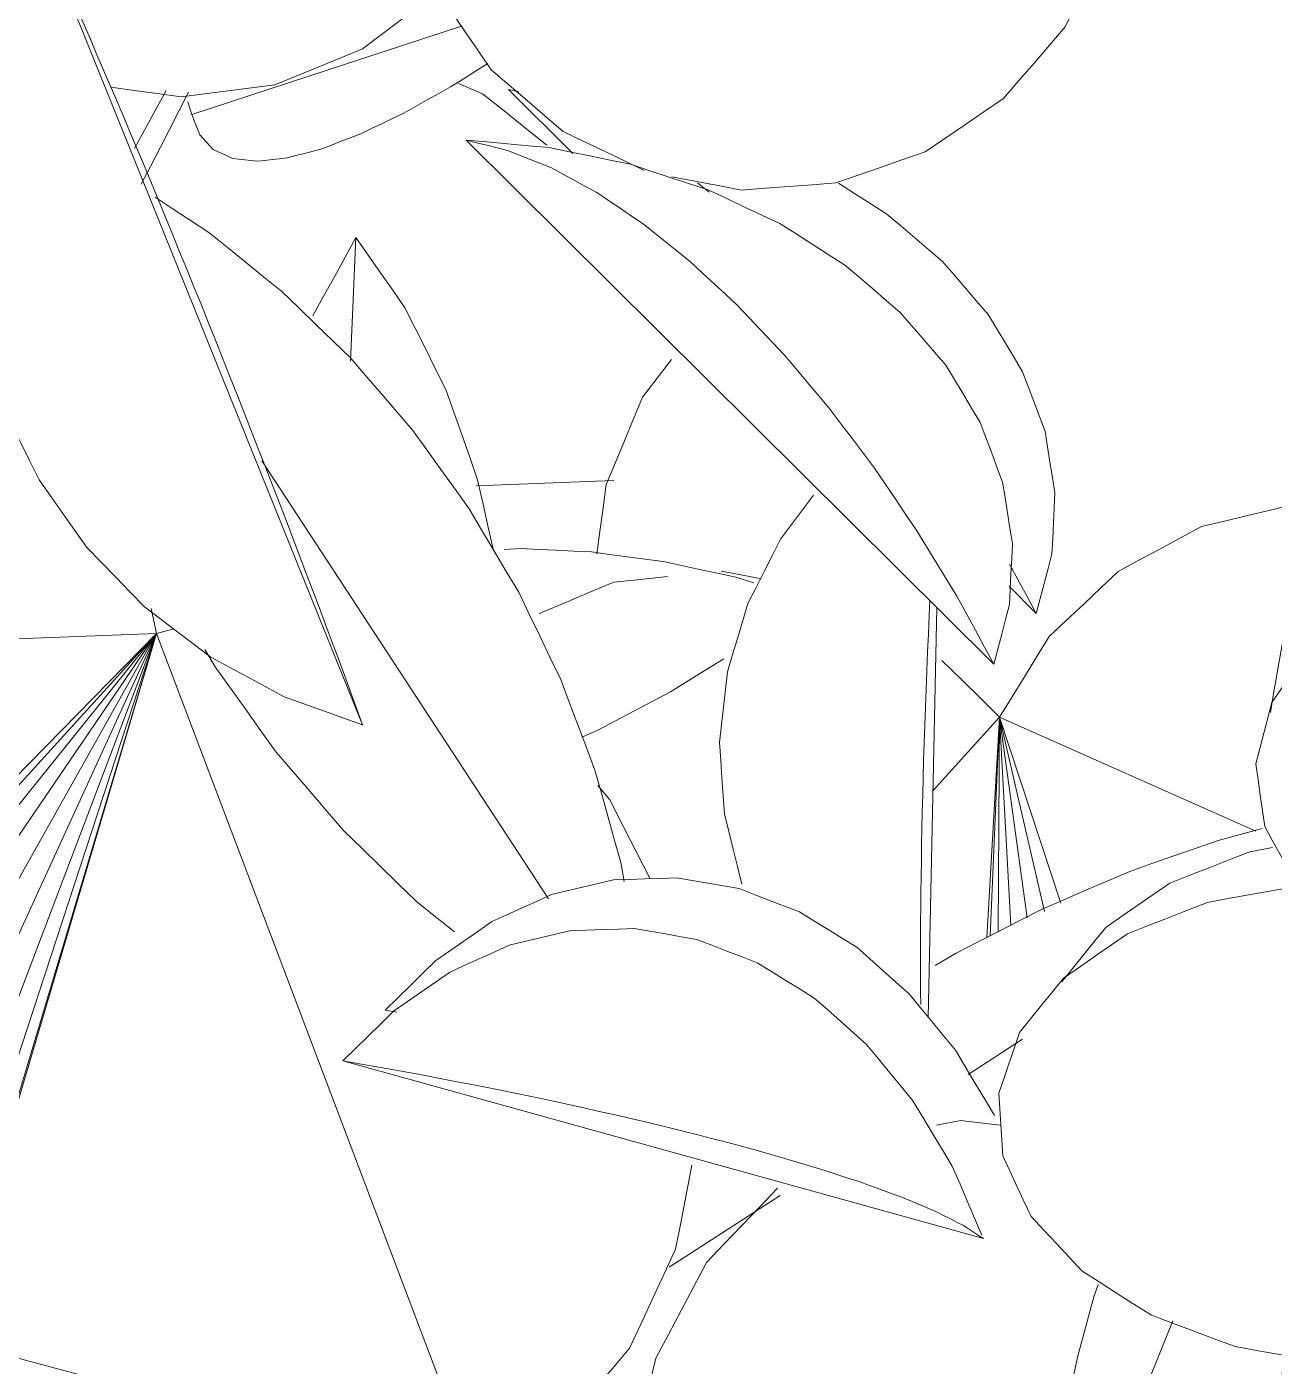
# Model space of a CAD drawing. Header units: metres. Extents: x -18.34 to -13.25, y -25.49 to -16.26.
# Drawn here: x -14.7314 to -14.6673, y -20.7244 to -20.6556 of the extents above; entities that cross this region are included whole.
import ezdxf

# ---------------------------------------------------------------- set-up
doc = ezdxf.new("R2010")
doc.units = ezdxf.units.M
doc.layers.add('Importações nas famílias', color=7, linetype='Continuous', lineweight=5)
doc.layers.add('Vegetação', color=7, linetype='Continuous', lineweight=5)

# ---------------------------------------------------------------- blocks, each defined once
blk = doc.blocks.new('Planta_pergolado_12200 - plantas pergolado_skp_Component_12-V581-Pavimento 02 - Executivo')
at = {"layer": 'Importações nas famílias', "color": 9}
blk.add_line((0.287062, 0.249305), (0.327945, 0.232805), dxfattribs=at)
at = {"layer": 'Importações nas famílias', "color": 9, "flags": 128}
for points in [[(0.288505, 0.24527), (0.288144, 0.246278), (0.287783, 0.247287), (0.287422, 0.248296), (0.287062, 0.249305)], [(0.287062, 0.249305), (0.287911, 0.248994), (0.28876, 0.248682), (0.289609, 0.248371), (0.290459, 0.248059)], [(0.290459, 0.248059), (0.291342, 0.247729), (0.292225, 0.247399), (0.293108, 0.247069), (0.293991, 0.246738)], [(0.293991, 0.246738), (0.294898, 0.246393), (0.295805, 0.246047), (0.296712, 0.245702), (0.297619, 0.245357)], [(0.290539, 0.241506), (0.29003, 0.242447), (0.289522, 0.243388), (0.289013, 0.244329), (0.288505, 0.24527)], [(0.297619, 0.245357), (0.29854, 0.245), (0.299461, 0.244643), (0.300382, 0.244286), (0.301303, 0.243929)], [(0.301303, 0.243929), (0.302227, 0.243565), (0.303152, 0.243201), (0.304076, 0.242837), (0.305001, 0.242473)], [(0.305001, 0.242473), (0.305919, 0.242105), (0.306837, 0.241738), (0.307755, 0.24137), (0.308673, 0.241003)], [(0.293118, 0.238101), (0.292473, 0.238952), (0.291828, 0.239803), (0.291184, 0.240654), (0.290539, 0.241506)], [(0.308673, 0.241003), (0.309574, 0.240636), (0.310476, 0.240269), (0.311377, 0.239902), (0.312278, 0.239536)], [(0.312278, 0.239536), (0.313153, 0.239174), (0.314027, 0.238812), (0.314902, 0.23845), (0.315776, 0.238088)], [(0.29618, 0.235136), (0.295414, 0.235877), (0.294649, 0.236618), (0.293883, 0.23736), (0.293118, 0.238101)], [(0.315776, 0.238088), (0.316614, 0.237735), (0.317452, 0.237382), (0.31829, 0.237029), (0.319128, 0.236675)], [(0.319128, 0.236675), (0.31992, 0.236335), (0.320712, 0.235995), (0.321504, 0.235655), (0.322296, 0.235314)], [(0.299653, 0.23268), (0.298785, 0.233294), (0.297916, 0.233908), (0.297048, 0.234522), (0.29618, 0.235136)], [(0.322296, 0.235314), (0.323034, 0.23499), (0.323771, 0.234667), (0.324509, 0.234343), (0.325246, 0.234019)], [(0.325246, 0.234019), (0.325921, 0.233715), (0.326595, 0.233412), (0.32727, 0.233108), (0.327945, 0.232805)], [(0.327945, 0.232805), (0.326997, 0.232324), (0.326049, 0.231843), (0.325101, 0.231363), (0.324153, 0.230882)], [(0.303457, 0.230791), (0.302506, 0.231263), (0.301555, 0.231735), (0.300604, 0.232208), (0.299653, 0.23268)], [(0.307501, 0.229512), (0.30649, 0.229832), (0.305479, 0.230152), (0.304468, 0.230471), (0.303457, 0.230791)], [(0.324153, 0.230882), (0.323144, 0.230553), (0.322135, 0.230225), (0.321126, 0.229896), (0.320117, 0.229568)], [(0.311692, 0.228875), (0.310644, 0.229034), (0.309597, 0.229194), (0.308549, 0.229353), (0.307501, 0.229512)], [(0.320117, 0.229568), (0.31907, 0.229399), (0.318023, 0.229231), (0.316977, 0.229062), (0.31593, 0.228894)], [(0.31593, 0.228894), (0.314871, 0.228889), (0.313811, 0.228884), (0.312752, 0.22888), (0.311692, 0.228875)]]:
    blk.add_lwpolyline(points, dxfattribs=at)
blk = doc.blocks.new('Planta_pergolado_12200 - plantas pergolado_skp_Component_16-V3957-Pavimento 02 - Executivo')
at = {"extrusion": (0, 0, -1), "zscale": -1, "rotation": 180}
blk.add_blockref('Planta_pergolado_12200 - plantas pergolado_skp_Component_12-V581-Pavimento 02 - Executivo', (-0.013905, 0.225949), dxfattribs=at)
blk = doc.blocks.new('Planta_pergolado_12200 - plantas pergolado_skp_Component_17-V775-Pavimento 02 - Executivo')
at = {"layer": 'Importações nas famílias', "color": 9}
for p, q in [((0.295499, 0.069251), (0.301365, 0.056093)), ((0.2918, 0.059228), (0.301365, 0.056093)), ((0.291378, 0.058405), (0.301365, 0.056093)), ((0.301365, 0.056093), (0.291039, 0.057498)), ((0.301365, 0.056093), (0.290649, 0.056672)), ((0.301365, 0.056093), (0.290017, 0.055441)), ((0.290107, 0.055603), (0.301365, 0.056093)), ((0.290361, 0.056019), (0.301365, 0.056093)), ((0.297575, 0.052664), (0.301365, 0.056093)), ((0.266116, 0.03548), (0.2628, 0.03739))]:
    blk.add_line(p, q, dxfattribs=at)
at = {"layer": 'Importações nas famílias', "color": 9, "flags": 128}
for points in [[(0.312288, 0.071195), (0.312255, 0.07241), (0.312223, 0.073626), (0.3122, 0.074457)], [(0.311159, 0.066461), (0.311441, 0.067644), (0.311723, 0.068828), (0.312006, 0.070011), (0.312288, 0.071195)], [(0.308845, 0.06218), (0.309423, 0.06325), (0.310002, 0.06432), (0.31058, 0.065391), (0.311159, 0.066461)], [(0.305504, 0.058644), (0.306339, 0.059528), (0.307174, 0.060412), (0.30801, 0.061296), (0.308845, 0.06218)], [(0.301365, 0.056093), (0.3024, 0.056731), (0.303434, 0.057368), (0.304469, 0.058006), (0.305504, 0.058644)], [(0.304276, 0.053128), (0.303306, 0.054117), (0.302335, 0.055105), (0.301365, 0.056093)], [(0.308867, 0.041784), (0.308605, 0.043145), (0.308472, 0.04384)], [(0.308295, 0.036265), (0.308438, 0.037644), (0.308581, 0.039024)], [(0.306689, 0.032425), (0.307225, 0.033705), (0.30776, 0.034985), (0.308295, 0.036265)]]:
    blk.add_lwpolyline(points, dxfattribs=at)
blk = doc.blocks.new('Planta_pergolado_12200 - plantas pergolado_skp_Component_16-V3961-Pavimento 02 - Executivo')
at = {"extrusion": (0, 0, -1), "zscale": -1, "rotation": 180}
blk.add_blockref('Planta_pergolado_12200 - plantas pergolado_skp_Component_17-V775-Pavimento 02 - Executivo', (0, 0), dxfattribs=at)
blk = doc.blocks.new('Planta_pergolado_12200 - plantas pergolado_skp_Component_12-V777-Pavimento 02 - Executivo')
at = {"layer": 'Importações nas famílias', "color": 9}
for p, q in [((0.308272, 0.043463), (0.30855, 0.042531)), ((0.300324, 0.034626), (0.300669, 0.035415)), ((0.310022, 0.031504), (0.309985, 0.030631))]:
    blk.add_line(p, q, dxfattribs=at)
at = {"layer": 'Importações nas famílias', "color": 9, "flags": 128}
for points in [[(0.30855, 0.042531), (0.308752, 0.0416), (0.308953, 0.040668), (0.309155, 0.039736), (0.309357, 0.038804)], [(0.302658, 0.03918), (0.303226, 0.040091), (0.303795, 0.041001), (0.304363, 0.041912)], [(0.300669, 0.035415), (0.301166, 0.036357), (0.301663, 0.037298), (0.30216, 0.038239), (0.302658, 0.03918)], [(0.309357, 0.038804), (0.30948, 0.037882), (0.309603, 0.036959), (0.309726, 0.036037), (0.309849, 0.035114)], [(0.309849, 0.035114), (0.309893, 0.034212), (0.309936, 0.033309), (0.309979, 0.032407), (0.310022, 0.031504)]]:
    blk.add_lwpolyline(points, dxfattribs=at)
blk = doc.blocks.new('Planta_pergolado_12200 - plantas pergolado_skp_Component_12-V3962-Pavimento 02 - Executivo')
at = {"layer": 'Importações nas famílias', "color": 9}
for p, q in [((0.333566, -0.013258), (0.330588, -0.01164)), ((0.328756, -0.011975), (0.329703, -0.01248))]:
    blk.add_line(p, q, dxfattribs=at)
at = {"layer": 'Importações nas famílias', "color": 9, "flags": 128}
blk.add_lwpolyline([(0.329703, -0.01248), (0.33065, -0.012964), (0.331597, -0.013449), (0.332544, -0.013933), (0.333491, -0.014417)], dxfattribs=at)
blk = doc.blocks.new('Planta_pergolado_12200 - plantas pergolado_skp_Component_16-V3964-Pavimento 02 - Executivo')
blk.add_blockref('Planta_pergolado_12200 - plantas pergolado_skp_Component_12-V3962-Pavimento 02 - Executivo', (0, 0))
at = {"extrusion": (0, 0, -1), "zscale": -1, "rotation": 180}
blk.add_blockref('Planta_pergolado_12200 - plantas pergolado_skp_Component_12-V777-Pavimento 02 - Executivo', (0, 0), dxfattribs=at)
blk = doc.blocks.new('Planta_pergolado_12200 - plantas pergolado_skp_Component_12-V804-Pavimento 02 - Executivo')
at = {"layer": 'Importações nas famílias', "color": 9}
for p, q in [((0.285917, 0.052411), (0.306994, 0.052869)), ((0.306597, 0.052469), (0.307355, 0.052506))]:
    blk.add_line(p, q, dxfattribs=at)
at = {"layer": 'Importações nas famílias', "color": 9, "flags": 128}
for points in [[(0.302787, 0.052312), (0.303739, 0.052351), (0.304692, 0.052391), (0.305645, 0.05243), (0.306597, 0.052469)], [(0.286586, 0.052034), (0.28727, 0.052031), (0.287954, 0.052027), (0.288638, 0.052023), (0.289322, 0.052019)], [(0.289322, 0.052019), (0.290077, 0.052024), (0.290833, 0.052029), (0.291588, 0.052035), (0.292344, 0.05204)], [(0.292344, 0.05204), (0.293163, 0.052054), (0.293982, 0.052068), (0.294801, 0.052082), (0.295621, 0.052096)], [(0.295621, 0.052096), (0.296494, 0.052119), (0.297368, 0.052141), (0.298241, 0.052164), (0.299114, 0.052187)], [(0.299114, 0.052187), (0.300033, 0.052218), (0.300951, 0.052249), (0.301869, 0.052281), (0.302787, 0.052312)], [(0.312765, 0.046521), (0.312011, 0.045958), (0.311257, 0.045394), (0.310503, 0.04483)], [(0.310503, 0.04483), (0.309678, 0.044411), (0.308853, 0.043993), (0.308027, 0.043575), (0.307202, 0.043156)], [(0.296393, 0.041945), (0.295488, 0.042169), (0.294582, 0.042393), (0.293676, 0.042618), (0.29277, 0.042842)], [(0.307202, 0.043156), (0.306325, 0.042893), (0.305449, 0.04263), (0.304572, 0.042367), (0.303695, 0.042103)], [(0.303695, 0.042103), (0.302787, 0.042002), (0.301879, 0.0419), (0.300972, 0.041798), (0.300064, 0.041696)], [(0.300064, 0.041696), (0.299146, 0.041758), (0.298229, 0.04182), (0.297311, 0.041883), (0.296393, 0.041945)]]:
    blk.add_lwpolyline(points, dxfattribs=at)
blk = doc.blocks.new('Planta_pergolado_12200 - plantas pergolado_skp_Component_12-V787-Pavimento 02 - Executivo')
at = {"layer": 'Importações nas famílias', "color": 9}
for p, q in [((0.393132, 0.017598), (0.397673, 0.031452)), ((0.393787, 0.017387), (0.393132, 0.017598))]:
    blk.add_line(p, q, dxfattribs=at)
at = {"layer": 'Importações nas famílias', "color": 9, "flags": 128}
for points in [[(0.394558, 0.030889), (0.394961, 0.031527), (0.395363, 0.032166), (0.395766, 0.032804)], [(0.393213, 0.028491), (0.393549, 0.029091), (0.393885, 0.02969), (0.394222, 0.03029), (0.394558, 0.030889)], [(0.392149, 0.026275), (0.392415, 0.026829), (0.392681, 0.027383), (0.392947, 0.027937), (0.393213, 0.028491)], [(0.391377, 0.024265), (0.39157, 0.024768), (0.391763, 0.02527), (0.391956, 0.025773), (0.392149, 0.026275)], [(0.390906, 0.022484), (0.391024, 0.022929), (0.391141, 0.023375), (0.391259, 0.02382), (0.391377, 0.024265)], [(0.390742, 0.020951), (0.390783, 0.021334), (0.390824, 0.021717), (0.390865, 0.022101), (0.390906, 0.022484)], [(0.390885, 0.019683), (0.390849, 0.02), (0.390813, 0.020317), (0.390778, 0.020634), (0.390742, 0.020951)], [(0.391336, 0.018695), (0.391223, 0.018942), (0.39111, 0.019189), (0.390998, 0.019436), (0.390885, 0.019683)], [(0.392087, 0.017997), (0.391899, 0.018172), (0.391711, 0.018346), (0.391523, 0.018521), (0.391336, 0.018695)], [(0.393132, 0.017598), (0.392871, 0.017698), (0.39261, 0.017798), (0.392349, 0.017897), (0.392087, 0.017997)]]:
    blk.add_lwpolyline(points, dxfattribs=at)
blk = doc.blocks.new('Planta_pergolado_12200 - plantas pergolado_skp_Component_17-V3977-Pavimento 02 - Executivo')
at = {"layer": 'Importações nas famílias', "color": 9, "flags": 128}
for points in [[(0.333246, -0.014026), (0.333409, -0.01282), (0.333572, -0.011615), (0.333735, -0.010409)], [(0.333861, -0.018853), (0.333707, -0.017646), (0.333554, -0.016439), (0.3334, -0.015233), (0.333246, -0.014026)], [(0.335703, -0.023355), (0.335243, -0.02223), (0.334782, -0.021104), (0.334322, -0.019978), (0.333861, -0.018853)], [(0.338645, -0.027226), (0.33791, -0.026258), (0.337174, -0.02529), (0.336439, -0.024323), (0.335703, -0.023355)], [(0.334632, -0.029969), (0.335635, -0.029283), (0.336638, -0.028597), (0.337642, -0.027912), (0.338645, -0.027226)], [(0.331463, -0.033659), (0.332255, -0.032736), (0.333047, -0.031814), (0.33384, -0.030891), (0.334632, -0.029969)], [(0.329461, -0.037824), (0.329882, -0.036948), (0.330409, -0.035852), (0.330936, -0.034755), (0.331463, -0.033659)], [(0.328452, -0.042826), (0.328678, -0.041631), (0.328903, -0.040435), (0.329129, -0.03924)], [(0.328814, -0.047679), (0.328724, -0.046466), (0.328633, -0.045253), (0.328542, -0.04404), (0.328452, -0.042826)], [(0.330418, -0.052272), (0.330017, -0.051124), (0.329616, -0.049975), (0.329215, -0.048827), (0.328814, -0.047679)], [(0.333154, -0.056291), (0.33247, -0.055287), (0.331786, -0.054282), (0.331102, -0.053277), (0.330418, -0.052272)], [(0.336836, -0.059464), (0.335915, -0.058671), (0.334995, -0.057878), (0.334075, -0.057085), (0.333154, -0.056291)], [(0.340118, -0.061046), (0.339024, -0.060519), (0.33793, -0.059992), (0.336836, -0.059464)]]:
    blk.add_lwpolyline(points, dxfattribs=at)
blk = doc.blocks.new('Planta_pergolado_12200 - plantas pergolado_skp_Component_16-V3978-Pavimento 02 - Executivo')
blk.add_blockref('Planta_pergolado_12200 - plantas pergolado_skp_Component_17-V3977-Pavimento 02 - Executivo', (0, 0))
at = {"extrusion": (0, 0, -1), "zscale": -1, "rotation": 180}
for name, p in [('Planta_pergolado_12200 - plantas pergolado_skp_Component_12-V787-Pavimento 02 - Executivo', (0.060805, 0.003011)), ('Planta_pergolado_12200 - plantas pergolado_skp_Component_12-V804-Pavimento 02 - Executivo', (0, 0))]:
    blk.add_blockref(name, p, dxfattribs=at)
blk = doc.blocks.new('Planta_pergolado_12200 - plantas pergolado_skp_Component_12-V3991-Pavimento 02 - Executivo')
at = {"layer": 'Importações nas famílias', "color": 9}
for p, q in [((0.276768, -0.044808), (0.273087, -0.039104)), ((0.289229, -0.053854), (0.288588, -0.052785)), ((0.284806, -0.057262), (0.283002, -0.054466))]:
    blk.add_line(p, q, dxfattribs=at)
at = {"layer": 'Importações nas famílias', "color": 9, "flags": 128}
for points in [[(0.26605, -0.034389), (0.266046, -0.035216), (0.26604, -0.03644), (0.266034, -0.037664)], [(0.291494, -0.058269), (0.290928, -0.057165), (0.290361, -0.056062), (0.289795, -0.054958), (0.289229, -0.053854)], [(0.293434, -0.062775), (0.292949, -0.061648), (0.292464, -0.060522), (0.291979, -0.059396), (0.291494, -0.058269)], [(0.295029, -0.067321), (0.29463, -0.066184), (0.294231, -0.065048), (0.293833, -0.063911), (0.293434, -0.062775)], [(0.295644, -0.069588), (0.295336, -0.068454), (0.295029, -0.067321)]]:
    blk.add_lwpolyline(points, dxfattribs=at)
blk = doc.blocks.new('Planta_pergolado_12200 - plantas pergolado_skp_Component_12-V824-Pavimento 02 - Executivo')
at = {"layer": 'Importações nas famílias', "color": 9}
blk.add_line((0.326015, 0.023012), (0.319659, 0.022733), dxfattribs=at)
at = {"layer": 'Importações nas famílias', "color": 9, "flags": 128}
for points in [[(0.309922, 0.030079), (0.311047, 0.029827), (0.3123, 0.029546), (0.313553, 0.029266)], [(0.313553, 0.029266), (0.314716, 0.028858), (0.31588, 0.02845), (0.317043, 0.028043), (0.318206, 0.027635)], [(0.318206, 0.027635), (0.319253, 0.02711), (0.3203, 0.026585), (0.321346, 0.026059), (0.322393, 0.025534)], [(0.322393, 0.025534), (0.323299, 0.024904), (0.324204, 0.024273), (0.325109, 0.023643), (0.326015, 0.023012)], [(0.326015, 0.023012), (0.325007, 0.022458), (0.323999, 0.021903), (0.322991, 0.021349), (0.321983, 0.020794)]]:
    blk.add_lwpolyline(points, dxfattribs=at)
blk = doc.blocks.new('Planta_pergolado_12200 - plantas pergolado_skp_Component_17-V3992-Pavimento 02 - Executivo')
at = {"layer": 'Importações nas famílias', "color": 9}
for p, q in [((0.282102, 0.010312), (0.305668, -0.012764)), ((0.305668, -0.012764), (0.304854, 0.008604)), ((0.305668, -0.012764), (0.282684, 0.008109)), ((0.305668, -0.012764), (0.282558, 0.005803)), ((0.305668, -0.012764), (0.28173, 0.00355)), ((0.305668, -0.012764), (0.280257, 0.001504)), ((0.305668, -0.012764), (0.278241, -0.000196)), ((0.269387, -0.002021), (0.262074, -0.029288)), ((0.305668, -0.012764), (0.269387, -0.002021)), ((0.305668, -0.012764), (0.275818, -0.001434)), ((0.305668, -0.012764), (0.270428, -0.002222)), ((0.305668, -0.012764), (0.273153, -0.002125)), ((0.305668, -0.012764), (0.262074, -0.029288)), ((0.30694, -0.012492), (0.305668, -0.012764)), ((0.305668, -0.012764), (0.305905, -0.01366)), ((0.297852, -0.035437), (0.297107, -0.036065))]:
    blk.add_line(p, q, dxfattribs=at)
at = {"layer": 'Importações nas famílias', "color": 9, "flags": 128}
for points in [[(0.268925, -0.037073), (0.267907, -0.036207), (0.266888, -0.035341), (0.26587, -0.034475), (0.264851, -0.03361)], [(0.297107, -0.036065), (0.295763, -0.036751), (0.29442, -0.037437), (0.293077, -0.038124)], [(0.274017, -0.039443), (0.272744, -0.038851), (0.271471, -0.038258), (0.270198, -0.037666), (0.268925, -0.037073)], [(0.27834, -0.04028), (0.276899, -0.040001), (0.275458, -0.039722), (0.274017, -0.039443)]]:
    blk.add_lwpolyline(points, dxfattribs=at)
blk = doc.blocks.new('Planta_pergolado_12200 - plantas pergolado_skp_Component_16-V3993-Pavimento 02 - Executivo')
for name in ['Planta_pergolado_12200 - plantas pergolado_skp_Component_17-V3992-Pavimento 02 - Executivo', 'Planta_pergolado_12200 - plantas pergolado_skp_Component_12-V3991-Pavimento 02 - Executivo']:
    blk.add_blockref(name, (0, 0))
at = {"extrusion": (0, 0, -1), "zscale": -1, "rotation": 180}
blk.add_blockref('Planta_pergolado_12200 - plantas pergolado_skp_Component_12-V824-Pavimento 02 - Executivo', (0, 0), dxfattribs=at)
blk = doc.blocks.new('Planta_pergolado_12200 - plantas pergolado_skp_Component_17-V829-Pavimento 02 - Executivo')
at = {"layer": 'Importações nas famílias', "color": 9}
for p, q in [((0.313519, 0.036259), (0.31325, 0.029199)), ((0.333931, 0.028291), (0.333397, 0.029524))]:
    blk.add_line(p, q, dxfattribs=at)
at = {"layer": 'Importações nas famílias', "color": 9, "flags": 128}
blk.add_lwpolyline([(0.333397, 0.029524), (0.332515, 0.030626), (0.331634, 0.031727), (0.330752, 0.032829)], dxfattribs=at)
blk = doc.blocks.new('Planta_pergolado_12200 - plantas pergolado_skp_Component_16-V2111-Pavimento 02 - Executivo')
blk.add_blockref('Planta_pergolado_12200 - plantas pergolado_skp_Component_17-V829-Pavimento 02 - Executivo', (0, 0))
blk = doc.blocks.new('Planta_pergolado_12200 - plantas pergolado_skp_Component_17-V4000-Pavimento 02 - Executivo')
at = {"layer": 'Importações nas famílias', "color": 9}
blk.add_line((0.280387, -0.052854), (0.280632, -0.054094), dxfattribs=at)
at = {"layer": 'Importações nas famílias', "color": 9, "flags": 128}
for points in [[(0.26275, -0.037042), (0.264165, -0.037385), (0.26558, -0.037729), (0.266995, -0.038073), (0.26841, -0.038416)], [(0.26841, -0.038416), (0.269638, -0.039068), (0.270867, -0.039719), (0.272095, -0.04037), (0.273324, -0.041021)], [(0.273324, -0.041021), (0.274283, -0.041935), (0.275241, -0.042849), (0.2762, -0.043763), (0.277158, -0.044677)], [(0.280632, -0.054094), (0.280483, -0.055373), (0.280392, -0.056152)]]:
    blk.add_lwpolyline(points, dxfattribs=at)
blk = doc.blocks.new('Planta_pergolado_12200 - plantas pergolado_skp_Component_16-V4001-Pavimento 02 - Executivo')
blk.add_blockref('Planta_pergolado_12200 - plantas pergolado_skp_Component_17-V4000-Pavimento 02 - Executivo', (0, 0))
blk = doc.blocks.new('Planta_pergolado_12200 - plantas pergolado_skp_-V4002-Pavimento 02 - Executivo')
for name in ['Planta_pergolado_12200 - plantas pergolado_skp_Component_16-V3993-Pavimento 02 - Executivo', 'Planta_pergolado_12200 - plantas pergolado_skp_Component_16-V4001-Pavimento 02 - Executivo']:
    blk.add_blockref(name, (0, 0))
at = {"extrusion": (0, 0, -1), "zscale": -1, "rotation": 180}
blk.add_blockref('Planta_pergolado_12200 - plantas pergolado_skp_Component_16-V2111-Pavimento 02 - Executivo', (0, 0), dxfattribs=at)
blk = doc.blocks.new('Planta_pergolado_12200 - plantas pergolado_skp_-V4003-Pavimento 02 - Executivo')
for name in ['Planta_pergolado_12200 - plantas pergolado_skp_-V4002-Pavimento 02 - Executivo', 'Planta_pergolado_12200 - plantas pergolado_skp_Component_16-V3964-Pavimento 02 - Executivo', 'Planta_pergolado_12200 - plantas pergolado_skp_Component_16-V3957-Pavimento 02 - Executivo', 'Planta_pergolado_12200 - plantas pergolado_skp_Component_16-V3978-Pavimento 02 - Executivo', 'Planta_pergolado_12200 - plantas pergolado_skp_Component_16-V3961-Pavimento 02 - Executivo']:
    blk.add_blockref(name, (0, 0))
blk = doc.blocks.new('Planta_pergolado_12200 - plantas pergolado_skp_Component_12-V2120-Pavimento 02 - Executivo')
at = {"layer": 'Importações nas famílias', "color": 9}
blk.add_line((0.331018, 0.028669), (0.304088, 0.055796), dxfattribs=at)
at = {"layer": 'Importações nas famílias', "color": 9, "flags": 128}
for points in [[(0.304088, 0.055796), (0.304854, 0.055997), (0.30562, 0.056198), (0.306385, 0.056398), (0.307151, 0.056599)], [(0.307151, 0.056599), (0.307936, 0.056637), (0.308721, 0.056674), (0.309506, 0.056712), (0.310291, 0.056749)], [(0.310291, 0.056749), (0.311077, 0.056623), (0.311863, 0.056496), (0.312649, 0.05637), (0.313435, 0.056243)], [(0.307575, 0.053892), (0.306704, 0.054368), (0.305832, 0.054844), (0.30496, 0.05532), (0.304088, 0.055796)], [(0.313435, 0.056243), (0.314204, 0.055956), (0.314973, 0.055668), (0.315741, 0.055381), (0.31651, 0.055093)], [(0.31651, 0.055093), (0.317243, 0.054651), (0.317976, 0.054209), (0.318709, 0.053767), (0.319443, 0.053325)], [(0.310944, 0.051839), (0.310102, 0.052352), (0.30926, 0.052865), (0.308418, 0.053379), (0.307575, 0.053892)], [(0.319443, 0.053325), (0.320123, 0.05274), (0.320804, 0.052154), (0.321484, 0.051568), (0.322165, 0.050982)], [(0.314156, 0.049662), (0.313353, 0.050206), (0.31255, 0.05075), (0.311747, 0.051295), (0.310944, 0.051839)], [(0.322165, 0.050982), (0.322777, 0.050266), (0.323388, 0.04955), (0.324, 0.048834), (0.324612, 0.048118)], [(0.317177, 0.047383), (0.316422, 0.047953), (0.315667, 0.048523), (0.314911, 0.049092), (0.314156, 0.049662)], [(0.324612, 0.048118), (0.325141, 0.047288), (0.32567, 0.046459), (0.326199, 0.045629), (0.326728, 0.0448)], [(0.319972, 0.04503), (0.319273, 0.045618), (0.318575, 0.046207), (0.317876, 0.046795), (0.317177, 0.047383)], [(0.322511, 0.042627), (0.321877, 0.043227), (0.321242, 0.043828), (0.320607, 0.044429), (0.319972, 0.04503)], [(0.326728, 0.0448), (0.327161, 0.043876), (0.327595, 0.042953), (0.328028, 0.04203), (0.328462, 0.041106)], [(0.324766, 0.040201), (0.324202, 0.040807), (0.323638, 0.041414), (0.323075, 0.04202), (0.322511, 0.042627)], [(0.328462, 0.041106), (0.32879, 0.04011), (0.329118, 0.039115), (0.329446, 0.038119), (0.329774, 0.037123)], [(0.326711, 0.03778), (0.326224, 0.038385), (0.325738, 0.03899), (0.325252, 0.039596), (0.324766, 0.040201)], [(0.328324, 0.03539), (0.327921, 0.035987), (0.327517, 0.036585), (0.327114, 0.037182), (0.326711, 0.03778)], [(0.329774, 0.037123), (0.329988, 0.036079), (0.330203, 0.035034), (0.330418, 0.033989), (0.330632, 0.032945)], [(0.329589, 0.033057), (0.329272, 0.03364), (0.328956, 0.034223), (0.32864, 0.034806), (0.328324, 0.03539)], [(0.33049, 0.030809), (0.330265, 0.031371), (0.330039, 0.031933), (0.329814, 0.032495), (0.329589, 0.033057)], [(0.330632, 0.032945), (0.330729, 0.031876), (0.330825, 0.030807), (0.330922, 0.029738), (0.331018, 0.028669)], [(0.331018, 0.028669), (0.330886, 0.029204), (0.330754, 0.029739), (0.330622, 0.030274), (0.33049, 0.030809)]]:
    blk.add_lwpolyline(points, dxfattribs=at)
blk = doc.blocks.new('Planta_pergolado_12200 - plantas pergolado_skp_Component_12-V4004-Pavimento 02 - Executivo')
at = {"layer": 'Importações nas famílias', "color": 9}
blk.add_line((0.283691, -0.022332), (0.274557, -0.05526), dxfattribs=at)
at = {"layer": 'Importações nas famílias', "color": 9, "flags": 128}
for points in [[(0.283691, -0.022332), (0.283519, -0.023303), (0.283347, -0.024274), (0.283175, -0.025245), (0.283003, -0.026216)], [(0.286245, -0.024941), (0.285606, -0.024289), (0.284968, -0.023636), (0.284329, -0.022984), (0.283691, -0.022332)], [(0.288242, -0.027814), (0.287742, -0.027096), (0.287243, -0.026377), (0.286744, -0.025659), (0.286245, -0.024941)], [(0.283003, -0.026216), (0.282821, -0.027166), (0.282639, -0.028117), (0.282456, -0.029067), (0.282274, -0.030018)], [(0.289634, -0.030881), (0.289286, -0.030115), (0.288938, -0.029348), (0.28859, -0.028581), (0.288242, -0.027814)], [(0.282274, -0.030018), (0.282083, -0.030937), (0.281892, -0.031857), (0.281701, -0.032776), (0.28151, -0.033696)], [(0.290391, -0.034073), (0.290202, -0.033275), (0.290013, -0.032477), (0.289824, -0.031679), (0.289634, -0.030881)], [(0.28151, -0.033696), (0.281313, -0.034574), (0.281116, -0.035452), (0.280919, -0.036331), (0.280721, -0.037209)], [(0.290493, -0.037312), (0.290467, -0.036502), (0.290442, -0.035692), (0.290416, -0.034882), (0.290391, -0.034073)], [(0.280721, -0.037209), (0.28052, -0.038036), (0.280319, -0.038863), (0.280117, -0.03969), (0.279916, -0.040518)], [(0.289938, -0.040524), (0.290077, -0.039721), (0.290215, -0.038918), (0.290354, -0.038115), (0.290493, -0.037312)], [(0.279916, -0.040518), (0.279712, -0.041285), (0.279509, -0.042052), (0.279306, -0.042819), (0.279102, -0.043586)], [(0.288739, -0.043633), (0.289039, -0.042856), (0.289339, -0.042079), (0.289638, -0.041302), (0.289938, -0.040524)], [(0.279102, -0.043586), (0.278899, -0.044284), (0.278696, -0.044982), (0.278493, -0.045681), (0.27829, -0.046379)], [(0.286925, -0.046567), (0.287379, -0.045833), (0.287832, -0.0451), (0.288286, -0.044367), (0.288739, -0.043633)], [(0.27829, -0.046379), (0.278089, -0.047001), (0.277889, -0.047623), (0.277688, -0.048244), (0.277488, -0.048866)], [(0.284538, -0.049255), (0.285135, -0.048583), (0.285731, -0.047911), (0.286328, -0.047239), (0.286925, -0.046567)], [(0.277488, -0.048866), (0.277292, -0.049405), (0.277096, -0.049943), (0.276901, -0.050481), (0.276705, -0.05102)], [(0.281633, -0.051636), (0.282359, -0.051041), (0.283086, -0.050446), (0.283812, -0.049851), (0.284538, -0.049255)], [(0.276705, -0.05102), (0.276516, -0.051469), (0.276327, -0.051918), (0.276139, -0.052367), (0.27595, -0.052816)], [(0.27828, -0.053654), (0.279118, -0.053149), (0.279957, -0.052645), (0.280795, -0.052141), (0.281633, -0.051636)], [(0.27595, -0.052816), (0.27577, -0.053171), (0.275591, -0.053525), (0.275411, -0.05388), (0.275231, -0.054235)], [(0.27473, -0.055185), (0.275488, -0.054859), (0.276418, -0.054457), (0.277349, -0.054055), (0.27828, -0.053654)], [(0.275231, -0.054235), (0.275063, -0.054491), (0.274894, -0.054747), (0.274725, -0.055004), (0.274557, -0.05526)]]:
    blk.add_lwpolyline(points, dxfattribs=at)
blk = doc.blocks.new('Planta_pergolado_12200 - plantas pergolado_skp_Component_12-V872-Pavimento 02 - Executivo')
at = {"layer": 'Importações nas famílias', "color": 9}
for p, q in [((0.124942, 0.046406), (0.142326, 0.053467)), ((0.1442, 0.04962), (0.143564, 0.049396))]:
    blk.add_line(p, q, dxfattribs=at)
at = {"layer": 'Importações nas famílias', "color": 9, "flags": 128}
for points in [[(0.136421, 0.058306), (0.136949, 0.058469), (0.137477, 0.058631), (0.138004, 0.058794), (0.138532, 0.058956)], [(0.138532, 0.058956), (0.139059, 0.059015), (0.139586, 0.059074), (0.140112, 0.059132), (0.140639, 0.059191)], [(0.134329, 0.057249), (0.134852, 0.057513), (0.135375, 0.057778), (0.135898, 0.058042), (0.136421, 0.058306)], [(0.132278, 0.055795), (0.132791, 0.056159), (0.133303, 0.056522), (0.133816, 0.056885), (0.134329, 0.057249)], [(0.130293, 0.053962), (0.130789, 0.05442), (0.131286, 0.054878), (0.131782, 0.055337), (0.132278, 0.055795)], [(0.128395, 0.051769), (0.128869, 0.052317), (0.129344, 0.052865), (0.129818, 0.053414), (0.130293, 0.053962)], [(0.126604, 0.049241), (0.127052, 0.049873), (0.127499, 0.050505), (0.127947, 0.051137), (0.128395, 0.051769)], [(0.124942, 0.046406), (0.125358, 0.047115), (0.125773, 0.047824), (0.126189, 0.048532), (0.126604, 0.049241)], [(0.143564, 0.049396), (0.142803, 0.049192), (0.142043, 0.048987), (0.141282, 0.048782), (0.140521, 0.048578)], [(0.140521, 0.048578), (0.139654, 0.048397), (0.138787, 0.048216), (0.13792, 0.048035), (0.137052, 0.047854)], [(0.137052, 0.047854), (0.136099, 0.047701), (0.135146, 0.047548), (0.134192, 0.047395), (0.133239, 0.047242)], [(0.133239, 0.047242), (0.132222, 0.04712), (0.131205, 0.046999), (0.130187, 0.046877), (0.12917, 0.046755)], [(0.12917, 0.046755), (0.128113, 0.046668), (0.127056, 0.046581), (0.125999, 0.046493), (0.124942, 0.046406)]]:
    blk.add_lwpolyline(points, dxfattribs=at)
blk = doc.blocks.new('Planta_pergolado_12200 - plantas pergolado_skp_Component_17-V4005-Pavimento 02 - Executivo')
at = {"layer": 'Importações nas famílias', "color": 9, "flags": 128}
for points in [[(0.275697, -0.057707), (0.276476, -0.057343), (0.277255, -0.05698), (0.278034, -0.056617), (0.278813, -0.056254)], [(0.278813, -0.056254), (0.279619, -0.056203), (0.280426, -0.056152), (0.281232, -0.056102), (0.282038, -0.056051)], [(0.282038, -0.056051), (0.282817, -0.056317), (0.283596, -0.056582), (0.284375, -0.056848), (0.285154, -0.057114)], [(0.285154, -0.057114), (0.285852, -0.057677), (0.28655, -0.058241), (0.287249, -0.058804), (0.287947, -0.059368)], [(0.272903, -0.060311), (0.273602, -0.05966), (0.2743, -0.059009), (0.274998, -0.058358), (0.275697, -0.057707)], [(0.287947, -0.059368), (0.288517, -0.060191), (0.289087, -0.061014), (0.289657, -0.061838), (0.290227, -0.062661)], [(0.270622, -0.06389), (0.271192, -0.062996), (0.271762, -0.062101), (0.272333, -0.061206), (0.272903, -0.060311)], [(0.290227, -0.062661), (0.29063, -0.063688), (0.291033, -0.064714), (0.291436, -0.065741), (0.29184, -0.066768)], [(0.269008, -0.0682), (0.269412, -0.067122), (0.269815, -0.066045), (0.270218, -0.064968), (0.270622, -0.06389)], [(0.29184, -0.066768), (0.292048, -0.067928), (0.292257, -0.069088), (0.292465, -0.070249), (0.292674, -0.071409)], [(0.268173, -0.072945), (0.268382, -0.071759), (0.268591, -0.070573), (0.268799, -0.069386), (0.269008, -0.0682)], [(0.295742, -0.069715), (0.296547, -0.069601), (0.297352, -0.069487), (0.298158, -0.069373), (0.298963, -0.069259)], [(0.298963, -0.069259), (0.299752, -0.069462), (0.30054, -0.069665), (0.301329, -0.069868), (0.302118, -0.070071)], [(0.292674, -0.071409), (0.293441, -0.070985), (0.294208, -0.070562), (0.294975, -0.070139), (0.295742, -0.069715)], [(0.302118, -0.070071), (0.302836, -0.070578), (0.303555, -0.071084), (0.304273, -0.07159), (0.304992, -0.072097)]]:
    blk.add_lwpolyline(points, dxfattribs=at)
blk = doc.blocks.new('Planta_pergolado_12200 - plantas pergolado_skp_Component_16-V4006-Pavimento 02 - Executivo')
for name in ['Planta_pergolado_12200 - plantas pergolado_skp_Component_12-V4004-Pavimento 02 - Executivo', 'Planta_pergolado_12200 - plantas pergolado_skp_Component_17-V4005-Pavimento 02 - Executivo']:
    blk.add_blockref(name, (0, 0))
at = {"extrusion": (0, 0, -1), "zscale": -1, "rotation": 180}
for name, p in [('Planta_pergolado_12200 - plantas pergolado_skp_Component_12-V2120-Pavimento 02 - Executivo', (0, 0)), ('Planta_pergolado_12200 - plantas pergolado_skp_Component_12-V872-Pavimento 02 - Executivo', (-0.128007, -0.011529))]:
    blk.add_blockref(name, p, dxfattribs=at)
blk = doc.blocks.new('Planta_pergolado_12200 - plantas pergolado_skp_Component_12-V893-Pavimento 02 - Executivo')
at = {"layer": 'Importações nas famílias', "color": 9}
for p, q in [((0.308085, 0.056577), (0.306695, 0.057977)), ((0.328831, 0.040565), (0.328345, 0.04117)), ((0.333625, 0.030849), (0.330331, 0.034167)), ((0.333625, 0.030849), (0.333493, 0.031384))]:
    blk.add_line(p, q, dxfattribs=at)
at = {"layer": 'Importações nas famílias', "color": 9, "flags": 128}
for points in [[(0.306695, 0.057977), (0.307461, 0.058177), (0.308227, 0.058378), (0.308992, 0.058579), (0.309758, 0.058779)], [(0.309758, 0.058779), (0.310543, 0.058817), (0.311328, 0.058854), (0.312113, 0.058892), (0.312898, 0.058929)], [(0.312898, 0.058929), (0.313684, 0.058803), (0.31447, 0.058676), (0.315256, 0.05855), (0.316042, 0.058423)], [(0.309229, 0.056592), (0.308439, 0.057024), (0.307567, 0.0575), (0.306695, 0.057977)], [(0.316042, 0.058423), (0.316811, 0.058136), (0.31758, 0.057848), (0.318348, 0.057561), (0.319117, 0.057273)], [(0.319117, 0.057273), (0.31985, 0.056831), (0.320583, 0.056389), (0.321316, 0.055947), (0.32205, 0.055506)], [(0.32205, 0.055506), (0.32273, 0.05492), (0.323411, 0.054334), (0.324091, 0.053748), (0.324772, 0.053162)], [(0.324772, 0.053162), (0.325384, 0.052446), (0.325995, 0.05173), (0.326607, 0.051014), (0.327219, 0.050298)], [(0.327219, 0.050298), (0.327748, 0.049468), (0.328277, 0.048639), (0.328806, 0.047809)]]:
    blk.add_lwpolyline(points, dxfattribs=at)
blk = doc.blocks.new('Planta_pergolado_12200 - plantas pergolado_skp_Component_12-V895-Pavimento 02 - Executivo')
at = {"layer": 'Importações nas famílias', "color": 9}
blk.add_line((0.286298, 0.024512), (0.286192, 0.025111), dxfattribs=at)
at = {"layer": 'Importações nas famílias', "color": 9, "flags": 128}
for points in [[(0.280887, 0.055834), (0.281725, 0.05533), (0.282564, 0.054825), (0.283402, 0.054321), (0.28424, 0.053817)], [(0.28424, 0.053817), (0.284966, 0.053221), (0.285693, 0.052626), (0.286419, 0.052031), (0.287145, 0.051436)], [(0.287145, 0.051436), (0.287742, 0.050763), (0.288338, 0.050091), (0.288935, 0.049419), (0.289532, 0.048747)], [(0.289532, 0.048747), (0.289986, 0.048014), (0.290439, 0.04728), (0.290893, 0.046547), (0.291346, 0.045814)], [(0.291346, 0.045814), (0.291646, 0.045036), (0.291945, 0.044259), (0.292245, 0.043482), (0.292545, 0.042704)], [(0.292545, 0.042704), (0.292683, 0.041901), (0.292822, 0.041098), (0.292961, 0.040295), (0.2931, 0.039492)], [(0.2931, 0.039492), (0.293074, 0.038682), (0.293049, 0.037873), (0.293023, 0.037063), (0.292998, 0.036253)], [(0.292998, 0.036253), (0.292809, 0.035455), (0.29262, 0.034657), (0.292431, 0.033859), (0.292241, 0.033062)], [(0.292241, 0.033062), (0.291893, 0.032295), (0.291545, 0.031528), (0.291197, 0.030761), (0.290849, 0.029994)], [(0.290849, 0.029994), (0.290349, 0.029276), (0.28985, 0.028558), (0.289351, 0.02784), (0.288852, 0.027121)], [(0.288852, 0.027121), (0.288213, 0.026469), (0.287575, 0.025817), (0.286936, 0.025164), (0.286298, 0.024512)]]:
    blk.add_lwpolyline(points, dxfattribs=at)
blk = doc.blocks.new('Planta_pergolado_12200 - plantas pergolado_skp_Component_17-V4028-Pavimento 02 - Executivo')
at = {"layer": 'Importações nas famílias', "color": 9}
blk.add_line((0.294446, -0.068948), (0.294655, -0.070108), dxfattribs=at)
at = {"layer": 'Importações nas famílias', "color": 9, "flags": 128}
for points in [[(0.287761, -0.059294), (0.288459, -0.059857), (0.289157, -0.060421), (0.289856, -0.060985), (0.290554, -0.061548)], [(0.290554, -0.061548), (0.291124, -0.062371), (0.291694, -0.063195), (0.292264, -0.064018), (0.292834, -0.064841)], [(0.292834, -0.064841), (0.293237, -0.065868), (0.29364, -0.066894), (0.294043, -0.067921), (0.294446, -0.068948)]]:
    blk.add_lwpolyline(points, dxfattribs=at)
blk = doc.blocks.new('Planta_pergolado_12200 - plantas pergolado_skp_Component_16-V4029-Pavimento 02 - Executivo')
at = {"extrusion": (0, 0, -1), "zscale": -1, "rotation": 180}
for name in ['Planta_pergolado_12200 - plantas pergolado_skp_Component_12-V895-Pavimento 02 - Executivo', 'Planta_pergolado_12200 - plantas pergolado_skp_Component_12-V893-Pavimento 02 - Executivo']:
    blk.add_blockref(name, (0, 0), dxfattribs=at)
blk.add_blockref('Planta_pergolado_12200 - plantas pergolado_skp_Component_17-V4028-Pavimento 02 - Executivo', (0, 0))
blk = doc.blocks.new('Planta_pergolado_12200 - plantas pergolado_skp_-V4060-Pavimento 02 - Executivo')
for name in ['Planta_pergolado_12200 - plantas pergolado_skp_Component_16-V4006-Pavimento 02 - Executivo', 'Planta_pergolado_12200 - plantas pergolado_skp_Component_16-V4029-Pavimento 02 - Executivo']:
    blk.add_blockref(name, (0, 0))
blk = doc.blocks.new('Planta_pergolado_12200 - plantas pergolado_skp_-V4061-Pavimento 02 - Executivo')
for name in ['Planta_pergolado_12200 - plantas pergolado_skp_-V4003-Pavimento 02 - Executivo', 'Planta_pergolado_12200 - plantas pergolado_skp_-V4060-Pavimento 02 - Executivo']:
    blk.add_blockref(name, (0, 0))
blk = doc.blocks.new('Planta_pergolado_12200 - plantas pergolado_skp_Component_17-V4113-Pavimento 02 - Executivo')
at = {"layer": 'Importações nas famílias', "color": 9, "flags": 128}
for points in [[(0.309745, -0.035398), (0.310906, -0.035554), (0.312112, -0.035715), (0.313318, -0.035876)], [(0.313318, -0.035876), (0.314441, -0.036344), (0.315565, -0.036812), (0.316688, -0.037279), (0.317811, -0.037747)], [(0.317811, -0.037747), (0.318775, -0.03849), (0.319739, -0.039232)]]:
    blk.add_lwpolyline(points, dxfattribs=at)
blk = doc.blocks.new('Planta_pergolado_12200 - plantas pergolado_skp_Component_16-V4114-Pavimento 02 - Executivo')
blk.add_blockref('Planta_pergolado_12200 - plantas pergolado_skp_Component_17-V4113-Pavimento 02 - Executivo', (0, 0))
blk = doc.blocks.new('Planta_pergolado_12200 - plantas pergolado_skp_Component_12-V1024-Pavimento 02 - Executivo')
at = {"layer": 'Importações nas famílias', "color": 9}
for p, q in [((0.30987, 0.083278), (0.31928, 0.085818)), ((0.293404, 0.07102), (0.292652, 0.071287))]:
    blk.add_line(p, q, dxfattribs=at)
at = {"layer": 'Importações nas famílias', "color": 9, "flags": 128}
for points in [[(0.315509, 0.084565), (0.316452, 0.084878), (0.317394, 0.085191), (0.318337, 0.085505), (0.31928, 0.085818)], [(0.31928, 0.085818), (0.318968, 0.084908), (0.318655, 0.083998), (0.318343, 0.083088), (0.318031, 0.082177)], [(0.31176, 0.083357), (0.312697, 0.083659), (0.313634, 0.083961), (0.314572, 0.084263), (0.315509, 0.084565)], [(0.309917, 0.082782), (0.310838, 0.08307), (0.31176, 0.083357)], [(0.318031, 0.082177), (0.317591, 0.081355), (0.317151, 0.080532), (0.316711, 0.07971), (0.316271, 0.078887)], [(0.316271, 0.078887), (0.315713, 0.078171), (0.315156, 0.077455), (0.314598, 0.07674), (0.31404, 0.076024)], [(0.31404, 0.076024), (0.313378, 0.075432), (0.312716, 0.074839), (0.312054, 0.074247), (0.311392, 0.073655)], [(0.311392, 0.073655), (0.310641, 0.0732), (0.309889, 0.072745), (0.309138, 0.07229), (0.308387, 0.071836)], [(0.308387, 0.071836), (0.307565, 0.071529), (0.306742, 0.071222), (0.30592, 0.070916), (0.305097, 0.070609)], [(0.305097, 0.070609), (0.304223, 0.070458), (0.303348, 0.070306), (0.302474, 0.070155), (0.301599, 0.070004)]]:
    blk.add_lwpolyline(points, dxfattribs=at)
blk = doc.blocks.new('Planta_pergolado_12200 - plantas pergolado_skp_Component_16-V4122-Pavimento 02 - Executivo')
at = {"extrusion": (0, 0, -1), "zscale": -1, "rotation": 180}
blk.add_blockref('Planta_pergolado_12200 - plantas pergolado_skp_Component_12-V1024-Pavimento 02 - Executivo', (0, 0), dxfattribs=at)
blk = doc.blocks.new('Planta_pergolado_12200 - plantas pergolado_skp_-V4144-Pavimento 02 - Executivo')
for name in ['Planta_pergolado_12200 - plantas pergolado_skp_Component_16-V4114-Pavimento 02 - Executivo', 'Planta_pergolado_12200 - plantas pergolado_skp_Component_16-V4122-Pavimento 02 - Executivo']:
    blk.add_blockref(name, (0, 0))
blk = doc.blocks.new('Planta_pergolado_12200 - plantas pergolado_skp_Component_12-V1336-Pavimento 02 - Executivo')
at = {"layer": 'Importações nas famílias', "color": 9}
for p, q in [((0.292906, 0.036804), (0.293896, 0.03662)), ((0.292017, 0.032901), (0.314538, 0.018172)), ((0.304837, 0.015248), (0.303942, 0.015779))]:
    blk.add_line(p, q, dxfattribs=at)
at = {"layer": 'Importações nas famílias', "color": 9, "flags": 128}
for points in [[(0.293896, 0.03662), (0.295083, 0.036289), (0.29627, 0.035957), (0.297456, 0.035625), (0.298643, 0.035293)], [(0.298643, 0.035293), (0.299804, 0.034854), (0.300965, 0.034416), (0.302127, 0.033977), (0.303288, 0.033538)], [(0.303288, 0.033538), (0.30441, 0.032998), (0.305533, 0.032458), (0.306656, 0.031918), (0.307779, 0.031377)], [(0.307779, 0.031377), (0.30885, 0.030741), (0.309922, 0.030105), (0.310994, 0.029469), (0.312066, 0.028833)], [(0.312066, 0.028833), (0.313074, 0.028108), (0.314083, 0.027384), (0.315092, 0.026659), (0.316101, 0.025934)], [(0.291884, 0.026123), (0.291103, 0.027097), (0.290322, 0.028071)], [(0.295514, 0.022394), (0.294607, 0.023326), (0.293699, 0.024258), (0.292792, 0.025191), (0.291884, 0.026123)], [(0.316101, 0.025934), (0.317036, 0.025129), (0.317971, 0.024324), (0.318906, 0.023518), (0.319841, 0.022713)], [(0.299565, 0.018919), (0.298553, 0.019787), (0.29754, 0.020656), (0.296527, 0.021525), (0.295514, 0.022394)], [(0.319841, 0.022713), (0.320691, 0.021836), (0.321541, 0.020959), (0.322392, 0.020082), (0.323242, 0.019205)], [(0.303942, 0.015779), (0.302848, 0.016564), (0.301754, 0.017349), (0.300659, 0.018134), (0.299565, 0.018919)], [(0.323242, 0.019205), (0.323999, 0.018266), (0.324755, 0.017327), (0.325512, 0.016389), (0.326268, 0.01545)], [(0.326268, 0.01545), (0.326923, 0.014459), (0.327577, 0.013469), (0.32809, 0.012693)]]:
    blk.add_lwpolyline(points, dxfattribs=at)
blk = doc.blocks.new('Planta_pergolado_12200 - plantas pergolado_skp_Component_16-V4272-Pavimento 02 - Executivo')
at = {"extrusion": (0, 0, -1), "zscale": -0.9999999999999999, "rotation": 180}
blk.add_blockref('Planta_pergolado_12200 - plantas pergolado_skp_Component_12-V1336-Pavimento 02 - Executivo', (0, 0), dxfattribs=at)
blk = doc.blocks.new('Planta_pergolado_12200 - plantas pergolado_skp_-V4291-Pavimento 02 - Executivo')
blk.add_blockref('Planta_pergolado_12200 - plantas pergolado_skp_Component_16-V4272-Pavimento 02 - Executivo', (0, 0))
blk = doc.blocks.new('Planta_pergolado_12200 - plantas pergolado_skp_-V4292-Pavimento 02 - Executivo')
blk.add_blockref('Planta_pergolado_12200 - plantas pergolado_skp_-V4291-Pavimento 02 - Executivo', (0, 0))
blk = doc.blocks.new('Planta_pergolado_12200 - plantas pergolado_skp_-V4293-Pavimento 02 - Executivo')
for name in ['Planta_pergolado_12200 - plantas pergolado_skp_-V4292-Pavimento 02 - Executivo', 'Planta_pergolado_12200 - plantas pergolado_skp_-V4144-Pavimento 02 - Executivo']:
    blk.add_blockref(name, (0, 0))
blk = doc.blocks.new('Planta_pergolado_12200 - Planta_pergolado_12200-V4294-Pavimento 02 - Executivo')
for name in ['Planta_pergolado_12200 - plantas pergolado_skp_-V4293-Pavimento 02 - Executivo', 'Planta_pergolado_12200 - plantas pergolado_skp_-V4061-Pavimento 02 - Executivo']:
    blk.add_blockref(name, (0, 0))

msp = doc.modelspace()

# ---------------------------------------------------------------- block references
at = {"layer": 'Vegetação', "color": 9, "rotation": 89.99999999999997}
msp.add_blockref('Planta_pergolado_12200 - Planta_pergolado_12200-V4294-Pavimento 02 - Executivo', (-14.737518, -20.992449), dxfattribs=at)

doc.saveas('drawing.dxf')
